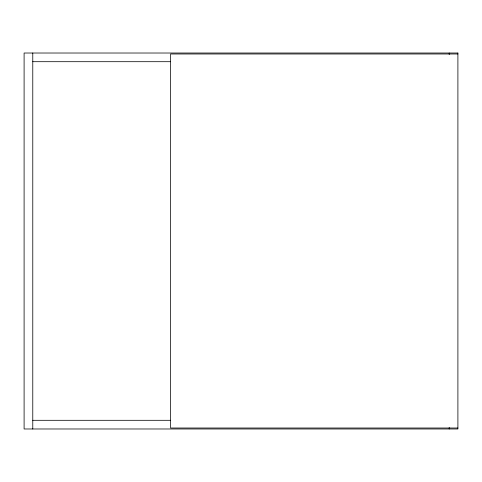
<?xml version="1.0" encoding="UTF-8"?>
<svg xmlns="http://www.w3.org/2000/svg" width="482" height="482" viewBox="0 0 482 482"><rect width="100%" height="100%" fill="white"/><g stroke="black" fill="none" stroke-linecap="round" stroke-linejoin="round"><path stroke-width="0.72" d="M457.9 53.984L170.628 53.984L170.628 428.016L457.9 428.016M32.776 61.696L170.628 61.696M32.776 420.304L170.628 420.304M449.224 53.02L449.224 54.526M449.224 427.474L449.224 428.98M32.776 53.02L32.776 428.98M457.9 53.02L24.1 53.02L24.1 428.98L457.9 428.98L457.9 53.02"/></g></svg>
